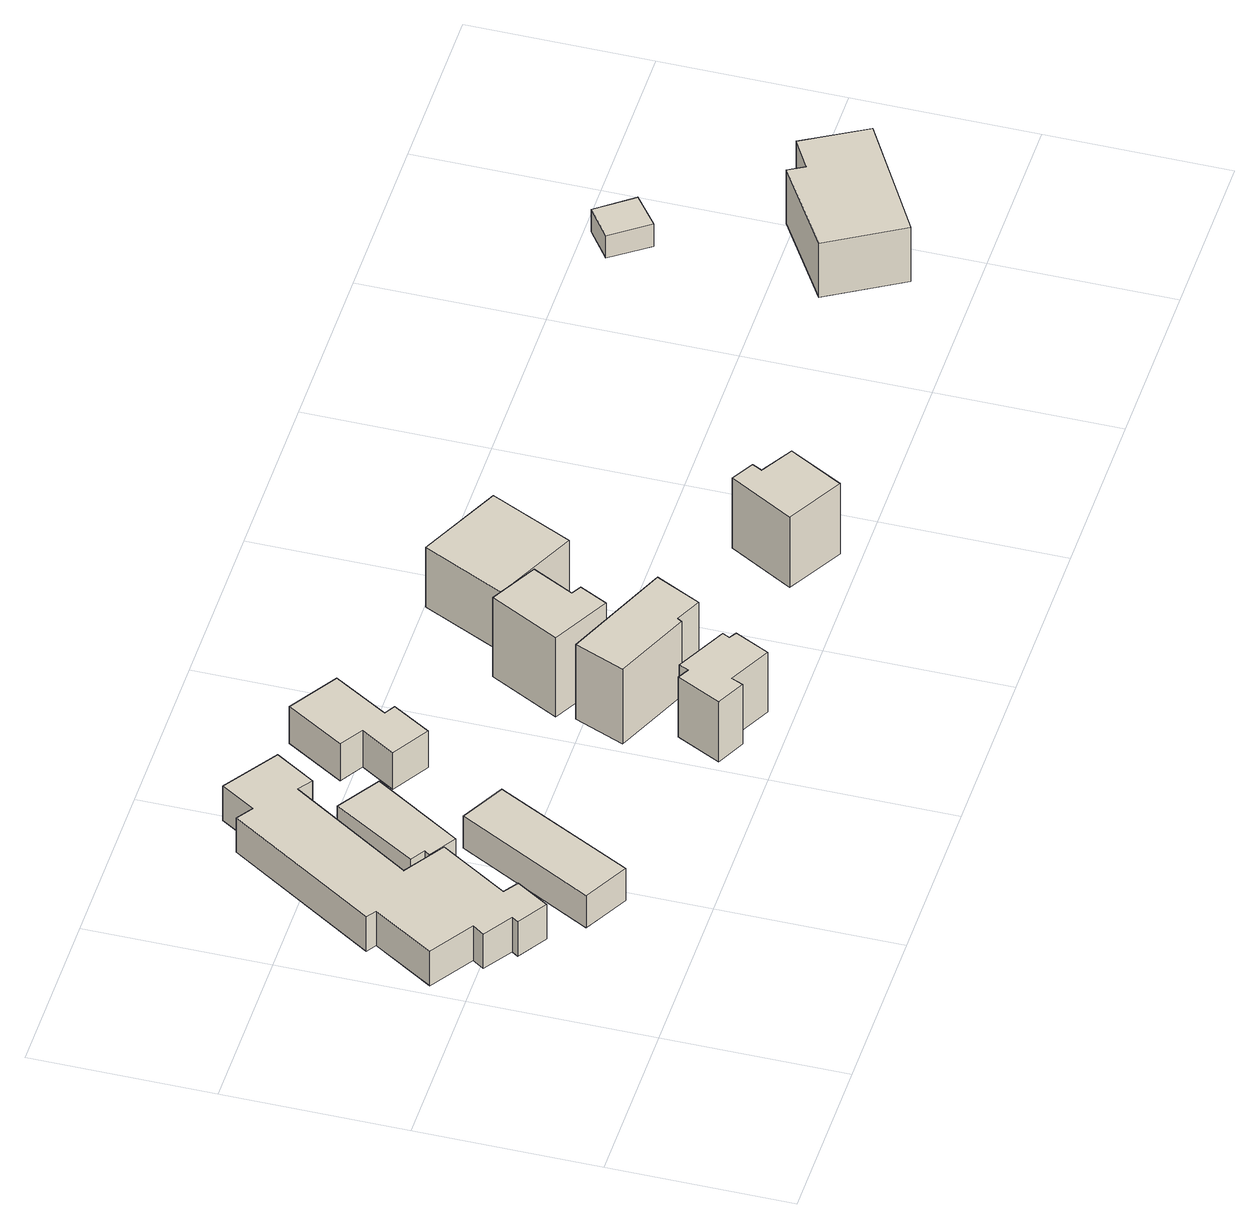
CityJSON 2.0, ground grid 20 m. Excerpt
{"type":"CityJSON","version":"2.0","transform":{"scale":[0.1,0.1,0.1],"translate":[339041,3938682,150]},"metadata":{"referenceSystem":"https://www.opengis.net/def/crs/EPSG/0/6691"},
"CityObjects":{
"building1":{"type":"Building","attributes":{"usage":"452","measuredHeight":6,"storeysAboveGround":1,"BuildingIDAttribute.prefecture":"14","BuildingIDAttribute.city":"14151","BuildingDetailAttribute.totalFloorArea":244.06,"BuildingDetailAttribute.buildingFootprintArea":244.06,"BuildingDetailAttribute.buildingStructureType":"610","BuildingDetailAttribute.buildingStructureOrgType":"2","BuildingDetailAttribute.orgUsage":"193","BuildingDetailAttribute.surveyYear":2015,"BuildingLandSlideRiskAttribute.description":"1","BuildingLandSlideRiskAttribute.areaType":"1"},"geometry":[{"type":"Solid","lod":"1","boundaries":[[[[0,1,2,3,4,5,6,7,8,9,10,11,12,13,14,15,16,17]],[[16,18,19,17]],[[15,20,18,16]],[[14,21,20,15]],[[13,22,21,14]],[[12,23,22,13]],[[11,24,23,12]],[[10,25,24,11]],[[9,26,25,10]],[[8,27,26,9]],[[7,28,27,8]],[[6,29,28,7]],[[5,30,29,6]],[[4,31,30,5]],[[3,32,31,4]],[[2,33,32,3]],[[1,34,33,2]],[[0,35,34,1]],[[17,19,35,0]],[[18,20,21,22,23,24,25,26,27,28,29,30,31,32,33,34,35,19]]]]}]},
"building2":{"type":"Building","attributes":{"usage":"452","measuredHeight":5.4,"storeysAboveGround":1,"BuildingIDAttribute.prefecture":"14","BuildingIDAttribute.city":"14151","BuildingDetailAttribute.totalFloorArea":76.89,"BuildingDetailAttribute.buildingFootprintArea":76.89,"BuildingDetailAttribute.buildingStructureType":"610","BuildingDetailAttribute.buildingStructureOrgType":"2","BuildingDetailAttribute.orgUsage":"193","BuildingDetailAttribute.surveyYear":2015,"BuildingLandSlideRiskAttribute.description":"1","BuildingLandSlideRiskAttribute.areaType":"1"},"geometry":[{"type":"Solid","lod":"1","boundaries":[[[[36,37,38,39]],[[38,40,41,39]],[[37,42,40,38]],[[36,43,42,37]],[[39,41,43,36]],[[40,42,43,41]]]]}]},
"building3":{"type":"Building","attributes":{"usage":"452","measuredHeight":5,"storeysAboveGround":1,"BuildingIDAttribute.prefecture":"14","BuildingIDAttribute.city":"14151","BuildingDetailAttribute.totalFloorArea":51.83,"BuildingDetailAttribute.buildingFootprintArea":51.83,"BuildingDetailAttribute.buildingStructureType":"610","BuildingDetailAttribute.buildingStructureOrgType":"2","BuildingDetailAttribute.orgUsage":"193","BuildingDetailAttribute.surveyYear":2015,"BuildingLandSlideRiskAttribute.description":"1","BuildingLandSlideRiskAttribute.areaType":"1"},"geometry":[{"type":"Solid","lod":"1","boundaries":[[[[44,45,46,47,48,49]],[[48,50,51,49]],[[47,52,50,48]],[[46,53,52,47]],[[45,54,53,46]],[[44,55,54,45]],[[49,51,55,44]],[[50,52,53,54,55,51]]]]}]},
"building4":{"type":"Building","attributes":{"usage":"411","measuredHeight":8.7,"storeysAboveGround":2,"BuildingIDAttribute.prefecture":"14","BuildingIDAttribute.city":"14151","BuildingDetailAttribute.totalFloorArea":81.29,"BuildingDetailAttribute.buildingFootprintArea":40.65,"BuildingDetailAttribute.buildingStructureType":"601","BuildingDetailAttribute.buildingStructureOrgType":"1","BuildingDetailAttribute.orgUsage":"10","BuildingDetailAttribute.surveyYear":2015,"BuildingLandSlideRiskAttribute.description":"1","BuildingLandSlideRiskAttribute.areaType":"1"},"geometry":[{"type":"Solid","lod":"1","boundaries":[[[[56,57,58,59,60,61,62,63,64,65]],[[64,66,67,65]],[[63,68,66,64]],[[62,69,68,63]],[[61,70,69,62]],[[60,71,70,61]],[[59,72,71,60]],[[58,73,72,59]],[[57,74,73,58]],[[56,75,74,57]],[[65,67,75,56]],[[66,68,69,70,71,72,73,74,75,67]]]]}]},
"building5":{"type":"Building","attributes":{"usage":"452","measuredHeight":5.3,"storeysAboveGround":1,"BuildingIDAttribute.prefecture":"14","BuildingIDAttribute.city":"14151","BuildingDetailAttribute.totalFloorArea":55.85,"BuildingDetailAttribute.buildingFootprintArea":55.85,"BuildingDetailAttribute.buildingStructureType":"610","BuildingDetailAttribute.buildingStructureOrgType":"2","BuildingDetailAttribute.orgUsage":"193","BuildingDetailAttribute.surveyYear":2015,"BuildingLandSlideRiskAttribute.description":"1","BuildingLandSlideRiskAttribute.areaType":"1"},"geometry":[{"type":"Solid","lod":"1","boundaries":[[[[76,77,78,79,80,81,82,83]],[[82,84,85,83]],[[81,86,84,82]],[[80,87,86,81]],[[79,88,87,80]],[[78,89,88,79]],[[77,90,89,78]],[[76,91,90,77]],[[83,85,91,76]],[[84,86,87,88,89,90,91,85]]]]}]},
"building6":{"type":"Building","attributes":{"usage":"411","measuredHeight":11,"storeysAboveGround":2,"BuildingIDAttribute.prefecture":"14","BuildingIDAttribute.city":"14151","BuildingDetailAttribute.totalFloorArea":125.62,"BuildingDetailAttribute.buildingFootprintArea":62.81,"BuildingDetailAttribute.buildingStructureType":"601","BuildingDetailAttribute.buildingStructureOrgType":"1","BuildingDetailAttribute.orgUsage":"10","BuildingDetailAttribute.surveyYear":2015,"BuildingLandSlideRiskAttribute.description":"1","BuildingLandSlideRiskAttribute.areaType":"1"},"geometry":[{"type":"Solid","lod":"1","boundaries":[[[[92,93,94,95,96,97]],[[96,98,99,97]],[[95,100,98,96]],[[94,101,100,95]],[[93,102,101,94]],[[92,103,102,93]],[[97,99,103,92]],[[98,100,101,102,103,99]]]]}]},
"building7":{"type":"Building","attributes":{"usage":"411","measuredHeight":11.7,"storeysAboveGround":1,"BuildingIDAttribute.prefecture":"14","BuildingIDAttribute.city":"14151","BuildingDetailAttribute.totalFloorArea":45.92,"BuildingDetailAttribute.buildingFootprintArea":45.92,"BuildingDetailAttribute.buildingStructureType":"601","BuildingDetailAttribute.buildingStructureOrgType":"1","BuildingDetailAttribute.orgUsage":"10","BuildingDetailAttribute.surveyYear":2015,"BuildingLandSlideRiskAttribute.description":"1","BuildingLandSlideRiskAttribute.areaType":"1"},"geometry":[{"type":"Solid","lod":"1","boundaries":[[[[104,105,106,107,108,109]],[[108,110,111,109]],[[107,112,110,108]],[[106,113,112,107]],[[105,114,113,106]],[[104,115,114,105]],[[109,111,115,104]],[[110,112,113,114,115,111]]]]}]},
"building8":{"type":"Building","attributes":{"usage":"411","measuredHeight":8.8,"storeysAboveGround":1,"BuildingIDAttribute.prefecture":"14","BuildingIDAttribute.city":"14151","BuildingDetailAttribute.totalFloorArea":86.95,"BuildingDetailAttribute.buildingFootprintArea":86.95,"BuildingDetailAttribute.buildingStructureType":"601","BuildingDetailAttribute.buildingStructureOrgType":"1","BuildingDetailAttribute.orgUsage":"10","BuildingDetailAttribute.surveyYear":2015,"BuildingLandSlideRiskAttribute.description":"1","BuildingLandSlideRiskAttribute.areaType":"1"},"geometry":[{"type":"Solid","lod":"1","boundaries":[[[[116,117,118,119]],[[118,120,121,119]],[[117,122,120,118]],[[116,123,122,117]],[[119,121,123,116]],[[120,122,123,121]]]]}]},
"building9":{"type":"Building","attributes":{"usage":"411","measuredHeight":10.4,"storeysAboveGround":2,"BuildingIDAttribute.prefecture":"14","BuildingIDAttribute.city":"14151","BuildingDetailAttribute.totalFloorArea":77.68,"BuildingDetailAttribute.buildingFootprintArea":38.84,"BuildingDetailAttribute.buildingStructureType":"601","BuildingDetailAttribute.buildingStructureOrgType":"1","BuildingDetailAttribute.orgUsage":"10","BuildingDetailAttribute.surveyYear":2015,"BuildingLandSlideRiskAttribute.description":"1","BuildingLandSlideRiskAttribute.areaType":"1"},"geometry":[{"type":"Solid","lod":"1","boundaries":[[[[124,125,126,127,128,129]],[[128,130,131,129]],[[127,132,130,128]],[[126,133,132,127]],[[125,134,133,126]],[[124,135,134,125]],[[129,131,135,124]],[[130,132,133,134,135,131]]]]}]},
"building10":{"type":"Building","attributes":{"usage":"411","measuredHeight":14.1,"storeysAboveGround":2,"BuildingIDAttribute.prefecture":"14","BuildingIDAttribute.city":"14151","BuildingDetailAttribute.totalFloorArea":75.12,"BuildingDetailAttribute.buildingFootprintArea":37.56,"BuildingDetailAttribute.buildingStructureType":"601","BuildingDetailAttribute.buildingStructureOrgType":"1","BuildingDetailAttribute.orgUsage":"10","BuildingDetailAttribute.surveyYear":2015,"BuildingLandSlideRiskAttribute.description":"1","BuildingLandSlideRiskAttribute.areaType":"1"},"geometry":[{"type":"Solid","lod":"1","boundaries":[[[[136,137,138,139,140,141]],[[140,142,143,141]],[[139,144,142,140]],[[138,145,144,139]],[[137,146,145,138]],[[136,147,146,137]],[[141,143,147,136]],[[142,144,145,146,147,143]]]]}]},
"building11":{"type":"Building","attributes":{"BuildingIDAttribute.prefecture":"14","BuildingIDAttribute.city":"14151","BuildingDetailAttribute.surveyYear":2015,"BuildingLandSlideRiskAttribute.description":"1","BuildingLandSlideRiskAttribute.areaType":"1"},"geometry":[{"type":"Solid","lod":"1","boundaries":[[[[148,149,150,151]],[[150,152,153,151]],[[149,154,152,150]],[[148,155,154,149]],[[151,153,155,148]],[[152,154,155,153]]]]}]}
},
"vertices":[
[203,432,15],[115,297,15],[160,268,15],[112,193,15],[128,182,15],[105,146,15],[72,167,15],[77,174,15],[45,195,15],[54,208,15],[6,239,15],[49,307,15],[38,314,15],[145,479,15],[163,467,15],[187,505,15],[247,465,15],[219,421,15],[247,465,61],[219,421,61],[187,505,61],[163,467,61],[145,479,61],[38,314,61],[49,307,61],[6,239,61],[54,208,61],[45,195,61],[77,174,61],[72,167,61],[105,146,61],[128,182,61],[112,193,61],[160,268,61],[115,297,61],[203,432,61],
[189,88,8],[139,115,8],[220,265,8],[269,239,8],[220,265,51],[269,239,51],[139,115,51],[189,88,51],
[182,262,16],[152,281,16],[156,287,16],[140,297,16],[197,389,16],[244,359,16],[197,389,54],[244,359,54],[140,297,54],[156,287,54],[152,281,54],[182,262,54],
[390,35,65],[384,22,65],[352,38,65],[377,87,65],[390,80,65],[395,91,65],[452,62,65],[448,54,65],[456,49,65],[437,11,65],[456,49,145],[437,11,145],[448,54,145],[452,62,145],[395,91,145],[390,80,145],[377,87,145],[352,38,145],[384,22,145],[390,35,145],
[350,373,10],[324,331,10],[283,356,10],[307,394,10],[281,410,10],[321,474,10],[375,440,10],[338,380,10],[375,440,59],[338,380,59],[321,474,59],[281,410,59],[307,394,59],[283,356,59],[324,331,59],[350,373,59],
[463,112,43],[460,107,43],[375,144,43],[398,199,43],[517,148,43],[492,98,43],[517,148,143],[492,98,143],[398,199,143],[375,144,143],[460,107,143],[463,112,143],
[444,298,36],[496,270,36],[472,224,36],[483,218,36],[467,187,36],[403,221,36],[467,187,142],[403,221,142],[483,218,142],[472,224,142],[496,270,142],[444,298,142],
[472,297,45],[516,388,45],[609,344,45],[565,253,45],[609,344,125],[565,253,125],[516,388,125],[472,297,125],
[615,39,71],[656,110,71],[681,96,71],[675,85,71],[711,64,71],[677,4,71],[711,64,165],[677,4,165],[675,85,165],[681,96,165],[656,110,165],[615,39,165],
[1070,42,87],[1022,124,87],[1119,185,87],[1129,167,87],[1163,187,87],[1202,119,87],[1163,187,159],[1202,119,159],[1129,167,159],[1119,185,159],[1022,124,159],[1070,42,159],
[1061,306,77],[1031,347,77],[1065,372,77],[1095,332,77],[1065,372,107],[1095,332,107],[1031,347,107],[1061,306,107]
]}
